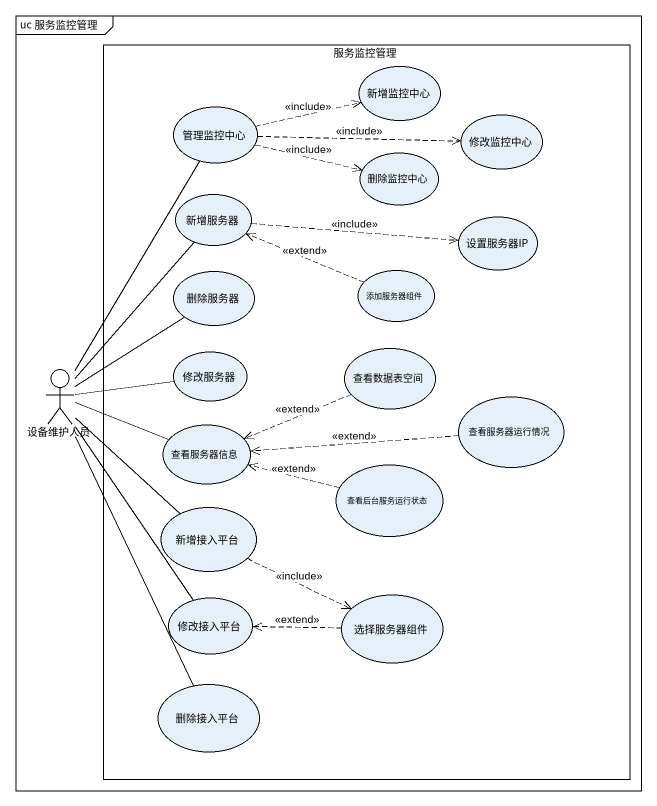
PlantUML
@startuml
mainframe uc 服务监控管理
rectangle 服务监控管理 {
  usecase 新增监控中心
  usecase 管理监控中心
  usecase 修改监控中心
  usecase 删除监控中心
  usecase 新增服务器
  usecase 设置服务器IP
  usecase 删除服务器
  usecase 添加服务器组件
  usecase 修改服务器
  usecase 查看数据表空间
  usecase 查看服务器运行情况
  usecase 查看服务器信息
  usecase 查看后台服务运行状态
  usecase 新增接入平台
  usecase 修改接入平台
  usecase 选择服务器组件
  usecase 删除接入平台
}
actor 设备维护人员
管理监控中心 .right.> 新增监控中心 : <<include>>
管理监控中心 .right.> 修改监控中心 : <<include>>
管理监控中心 .right.> 删除监控中心 : <<include>>
新增服务器 .right.> 设置服务器IP : <<include>>
添加服务器组件 .left.> 新增服务器 : <<extend>>
查看数据表空间 .left.> 查看服务器信息 : <<extend>>
设备维护人员 -up- 管理监控中心
设备维护人员 -up- 新增服务器
设备维护人员 -up- 删除服务器
设备维护人员 -right- 修改服务器
设备维护人员 -right- 查看服务器信息
设备维护人员 -- 新增接入平台
设备维护人员 -- 修改接入平台
设备维护人员 -- 删除接入平台
查看服务器运行情况 .left.> 查看服务器信息 : <<extend>>
查看后台服务运行状态 .left.> 查看服务器信息 : <<extend>>
新增接入平台 .right.> 选择服务器组件 : <<include>>
选择服务器组件 .left.> 修改接入平台 : <<extend>>
@enduml
